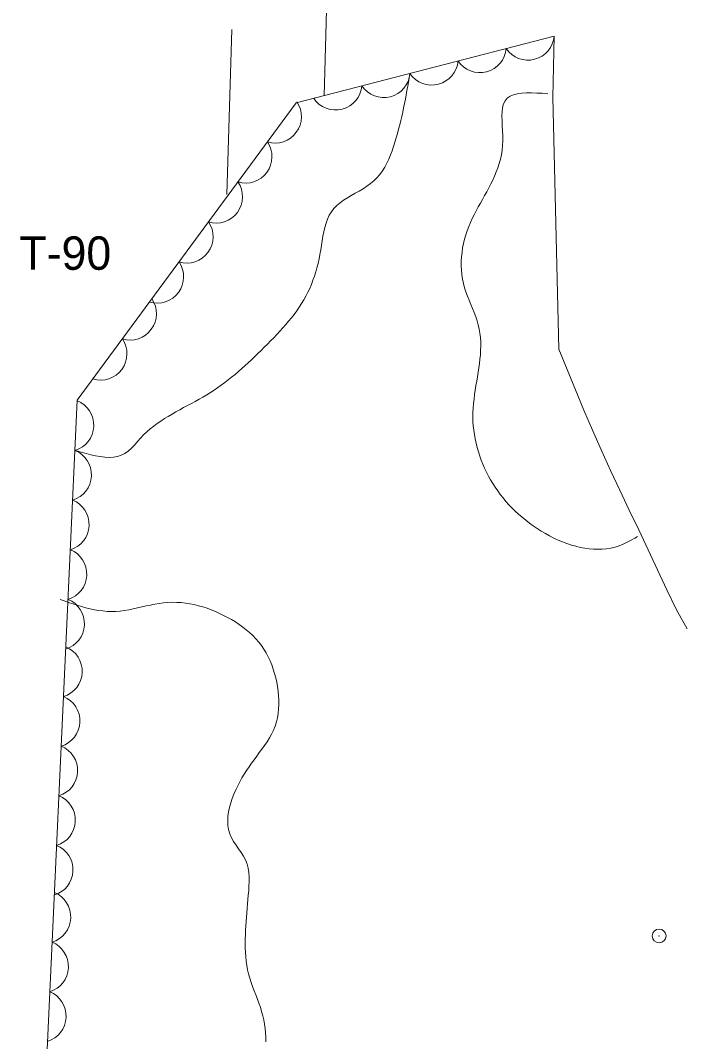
# Model space of a CAD drawing. Units: millimetres, scale not verified. Extents: x 13490 to 141534, y 7000 to 96571.
# Drawn here: x 55149 to 61164, y 54090 to 63377 of the extents above; entities that cross this region are included whole.
import ezdxf
from ezdxf.enums import TextEntityAlignment as Align

# ---------------------------------------------------------------- set-up
doc = ezdxf.new("R2010")
doc.units = ezdxf.units.MM
doc.header["$LTSCALE"] = 250
doc.header["$PDMODE"] = 32
doc.header["$PDSIZE"] = 125
doc.linetypes.add('DASHED_SPACED', pattern=[12, 6, -6])
doc.layers.add('0平面図-0通り芯', color=6, linetype='Continuous', lineweight=13)
doc.styles.add('MS-ゴシック-5.0-1.0', font='')
doc.styles.get('MS-ゴシック-5.0-1.0').set_extended_font_data('MS-ゴシック-5.0-1.0')

msp = doc.modelspace()

# ---------------------------------------------------------------- linework, layer by layer
at = {"layer": '0平面図-0通り芯', "color": 3, "linetype": 'DASHED_SPACED'}
for p, q in [((57028.1, 61794.7), (57222, 68285)), ((57911.4, 62692.1), (58076.9, 68232.6))]:
    msp.add_line(p, q, dxfattribs=at)
at = {"layer": '0平面図-0通り芯'}
for p, q in [((57657.3, 62626.3), (60006.1, 63234.8)), ((57657.3, 62626.3), (60006.1, 63234.8)), ((60006.1, 63234.8), (59994.4, 62675.8)), ((60006.1, 63234.8), (59994.4, 62675.8)), ((55667.1, 59923.2), (57657.3, 62626.3)), ((55667.1, 59923.2), (57657.3, 62626.3)), ((57657.3, 62626.3), (57655.9, 62624.3)), ((57657.3, 62626.3), (57655.9, 62624.3)), ((59994.4, 62675.8), (60046.9, 60388.1)), ((59994.4, 62675.8), (60046.9, 60388.1)), ((60046.9, 60388.1), (60122.8, 60202.8)), ((60122.8, 60202.8), (60199, 60017.7)), ((60199, 60017.7), (60276.3, 59833.1)), ((55385.1, 53882.7), (55667.1, 59923.2)), ((55385.1, 53882.7), (55667.1, 59923.2)), ((60276.3, 59833.1), (60354.9, 59649.3)), ((60354.9, 59649.3), (60435.3, 59466.4)), ((60435.3, 59466.4), (60518, 59284.7)), ((60518, 59284.7), (60602.9, 59104)), ((60602.9, 59104), (60689, 58923.9)), ((60689, 58923.9), (60775.6, 58743.6)), ((60775.6, 58743.6), (60861.7, 58562.7)), ((60861.7, 58562.7), (60946.4, 58380.5)), ((60946.4, 58380.5), (61030.8, 58197.9)), ((61030.8, 58197.9), (61119.1, 58017.8)), ((61119.1, 58017.8), (61215.6, 57843.5))]:
    msp.add_line(p, q, dxfattribs=at)
at = {"layer": '0平面図-0通り芯', "color": 3}
for p, q in [((58693.7, 62894.8), (58686.9, 62855.8)), ((58680.1, 62816.8), (58673.1, 62777.8)), ((58686.9, 62855.8), (58680.1, 62816.8)), ((58658.9, 62699.7), (58651.5, 62660.7)), ((58666.1, 62738.8), (58658.9, 62699.7)), ((58673.1, 62777.8), (58666.1, 62738.8)), ((59604.1, 62687.7), (59578.3, 62669.7)), ((59635.2, 62700.9), (59604.1, 62687.7)), ((59670.9, 62710), (59635.2, 62700.9)), ((59710.7, 62715.4), (59670.9, 62710)), ((59753.8, 62718), (59710.7, 62715.4)), ((59799.6, 62718.1), (59753.8, 62718)), ((59847.3, 62716.6), (59799.6, 62718.1)), ((59896.4, 62713.8), (59847.3, 62716.6)), ((59946.2, 62710.3), (59896.4, 62713.8)), ((58643.8, 62621.6), (58635.9, 62582.6)), ((58651.5, 62660.7), (58643.8, 62621.6)), ((59544.7, 62617.8), (59535.9, 62584.5)), ((59558.5, 62646.5), (59544.7, 62617.8)), ((59578.3, 62669.7), (59558.5, 62646.5)), ((58618.9, 62504.4), (58609.8, 62465.3)), ((58627.6, 62543.5), (58618.9, 62504.4)), ((58635.9, 62582.6), (58627.6, 62543.5)), ((59531.4, 62547.2), (59530, 62506.7)), ((59530, 62506.7), (59530.9, 62463.8)), ((59535.9, 62584.5), (59531.4, 62547.2)), ((58600.2, 62426.2), (58590.2, 62387.1)), ((58609.8, 62465.3), (58600.2, 62426.2)), ((59530.9, 62463.8), (59533.2, 62419.2)), ((59533.2, 62419.2), (59535.7, 62373.6)), ((58579.6, 62347.9), (58568.4, 62308.7)), ((58590.2, 62387.1), (58579.6, 62347.9)), ((59535.7, 62373.6), (59537.7, 62327.8)), ((59537.7, 62327.8), (59538.1, 62282.6)), ((58544, 62230.4), (58530.5, 62191.5)), ((58556.5, 62269.5), (58544, 62230.4)), ((58568.4, 62308.7), (58556.5, 62269.5)), ((59536.2, 62238.5), (59531.7, 62195.8)), ((59538.1, 62282.6), (59536.2, 62238.5)), ((58516, 62153), (58500, 62115.4)), ((58530.5, 62191.5), (58516, 62153)), ((59525, 62154.3), (59516.1, 62113.9)), ((59531.7, 62195.8), (59525, 62154.3)), ((58463.4, 62043.2), (58442.3, 62009.2)), ((58482.6, 62078.7), (58463.4, 62043.2)), ((58500, 62115.4), (58482.6, 62078.7)), ((59492.8, 62036.1), (59478.7, 61998.5)), ((59505.3, 62074.5), (59492.8, 62036.1)), ((59516.1, 62113.9), (59505.3, 62074.5)), ((58393.3, 61946.7), (58365, 61918.6)), ((58419, 61977), (58393.3, 61946.7)), ((58442.3, 62009.2), (58419, 61977)), ((59463.3, 61961.6), (59446.8, 61925.3)), ((59478.7, 61998.5), (59463.3, 61961.6)), ((58301.1, 61869.1), (58266.4, 61846.7)), ((58334.1, 61892.9), (58301.1, 61869.1)), ((58365, 61918.6), (58334.1, 61892.9)), ((59410.9, 61854.2), (59392, 61819.2)), ((59429.2, 61889.6), (59410.9, 61854.2)), ((59446.8, 61925.3), (59429.2, 61889.6)), ((58123.6, 61763.2), (58089.6, 61741.4)), ((58158.8, 61784.1), (58123.6, 61763.2)), ((58194.7, 61804.7), (58158.8, 61784.1)), ((58230.8, 61825.4), (58194.7, 61804.7)), ((58266.4, 61846.7), (58230.8, 61825.4)), ((59372.8, 61784.4), (59353.3, 61749.7)), ((59392, 61819.2), (59372.8, 61784.4)), ((58001.3, 61666.8), (57978.2, 61637.2)), ((58027.9, 61693.7), (58001.3, 61666.8)), ((58057.5, 61718.4), (58027.9, 61693.7)), ((58089.6, 61741.4), (58057.5, 61718.4)), ((59314.6, 61680.3), (59295.6, 61645.3)), ((59333.8, 61715), (59314.6, 61680.3)), ((59353.3, 61749.7), (59333.8, 61715)), ((57958.9, 61605), (57942.9, 61570.3)), ((57978.2, 61637.2), (57958.9, 61605)), ((59259.7, 61574.5), (59243.1, 61538.4)), ((59277.3, 61610.1), (59259.7, 61574.5)), ((59295.6, 61645.3), (59277.3, 61610.1)), ((57918.6, 61495.1), (57909.5, 61455.3)), ((57929.6, 61533.6), (57918.6, 61495.1)), ((57942.9, 61570.3), (57929.6, 61533.6)), ((59227.6, 61501.7), (59213.5, 61464.3)), ((59243.1, 61538.4), (59227.6, 61501.7)), ((57901.7, 61414.5), (57894.7, 61373)), ((57909.5, 61455.3), (57901.7, 61414.5)), ((59189.8, 61387.3), (59180.4, 61347.9)), ((59200.8, 61426.2), (59189.8, 61387.3)), ((59213.5, 61464.3), (59200.8, 61426.2)), ((57888.2, 61331.2), (57881.5, 61289.6)), ((57894.7, 61373), (57888.2, 61331.2)), ((59172.8, 61307.9), (59166.9, 61267.7)), ((59180.4, 61347.9), (59172.8, 61307.9)), ((57866.1, 61207.6), (57857.1, 61167.5)), ((57874.2, 61248.3), (57866.1, 61207.6)), ((57881.5, 61289.6), (57874.2, 61248.3)), ((59162.9, 61227.1), (59160.7, 61186.5)), ((59166.9, 61267.7), (59162.9, 61227.1)), ((57847.1, 61128), (57836.1, 61089.2)), ((57857.1, 61167.5), (57847.1, 61128)), ((59160.7, 61186.5), (59160.5, 61145.8)), ((59160.5, 61145.8), (59162.2, 61105.2)), ((57824.1, 61050.9), (57811, 61013.3)), ((57836.1, 61089.2), (57824.1, 61050.9)), ((59162.2, 61105.2), (59166.1, 61064.8)), ((59166.1, 61064.8), (59172, 61024.7)), ((59172, 61024.7), (59180.1, 60985.1)), ((57781.4, 60940.1), (57764.8, 60904.4)), ((57796.8, 60976.4), (57781.4, 60940.1)), ((57811, 61013.3), (57796.8, 60976.4)), ((59180.1, 60985.1), (59190.3, 60946.1)), ((59190.3, 60946.1), (59202.6, 60907.5)), ((57727.8, 60835), (57707.4, 60801.3)), ((57747, 60869.3), (57727.8, 60835)), ((57764.8, 60904.4), (57747, 60869.3)), ((59202.6, 60907.5), (59216.3, 60869.4)), ((59216.3, 60869.4), (59231.1, 60831.7)), ((59231.1, 60831.7), (59246.5, 60794.3)), ((57663.2, 60735.6), (57639.5, 60703.6)), ((57685.8, 60768.1), (57663.2, 60735.6)), ((57707.4, 60801.3), (57685.8, 60768.1)), ((59246.5, 60794.3), (59261.9, 60757)), ((59261.9, 60757), (59277, 60719.8)), ((57615, 60672), (57589.6, 60640.9)), ((57639.5, 60703.6), (57615, 60672)), ((59277, 60719.8), (59291.2, 60682.6)), ((59291.2, 60682.6), (59304.1, 60645.3)), ((59304.1, 60645.3), (59315.2, 60607.8)), ((57509.5, 60550), (57481.8, 60520.4)), ((57536.8, 60580), (57509.5, 60550)), ((57563.5, 60610.2), (57536.8, 60580)), ((57589.6, 60640.9), (57563.5, 60610.2)), ((59315.2, 60607.8), (59324, 60569.9)), ((59324, 60569.9), (59330.5, 60531.8)), ((57425.3, 60461.9), (57396.7, 60433)), ((57453.7, 60491), (57425.3, 60461.9)), ((57481.8, 60520.4), (57453.7, 60491)), ((59330.5, 60531.8), (59334.8, 60493.3)), ((59334.8, 60493.3), (59337, 60454.6)), ((57339.2, 60375.8), (57310.3, 60347.5)), ((57368, 60404.3), (57339.2, 60375.8)), ((57396.7, 60433), (57368, 60404.3)), ((59336.3, 60376.2), (59333.8, 60336.7)), ((59337.4, 60415.5), (59336.3, 60376.2)), ((59337, 60454.6), (59337.4, 60415.5)), ((57252, 60291.6), (57222.5, 60264.2)), ((57281.2, 60319.4), (57252, 60291.6)), ((57310.3, 60347.5), (57281.2, 60319.4)), ((59330, 60297), (59325.3, 60257)), ((59333.8, 60336.7), (59330, 60297)), ((57132.7, 60184.1), (57102.2, 60158.2)), ((57162.9, 60210.3), (57132.7, 60184.1)), ((57192.9, 60237.1), (57162.9, 60210.3)), ((57222.5, 60264.2), (57192.9, 60237.1)), ((59319.8, 60216.9), (59313.7, 60176.7)), ((59325.3, 60257), (59319.8, 60216.9)), ((57040.1, 60108.1), (57008.5, 60083.8)), ((57071.3, 60132.9), (57040.1, 60108.1)), ((57102.2, 60158.2), (57071.3, 60132.9)), ((59300.6, 60095.8), (59294, 60055.3)), ((59307.2, 60136.3), (59300.6, 60095.8)), ((59313.7, 60176.7), (59307.2, 60136.3)), ((56877.8, 59993.1), (56843.9, 59972.2)), ((56911.2, 60014.8), (56877.8, 59993.1)), ((56944.1, 60037.2), (56911.2, 60014.8)), ((56976.5, 60060.2), (56944.1, 60037.2)), ((57008.5, 60083.8), (56976.5, 60060.2)), ((59287.6, 60014.7), (59281.7, 59974)), ((59294, 60055.3), (59287.6, 60014.7)), ((56740, 59912.7), (56704.8, 59893.5)), ((56774.9, 59932.1), (56740, 59912.7)), ((56809.6, 59951.9), (56774.9, 59932.1)), ((56843.9, 59972.2), (56809.6, 59951.9)), ((59276.4, 59933.3), (59272, 59892.6)), ((59281.7, 59974), (59276.4, 59933.3)), ((56564.1, 59816.6), (56529.3, 59796.7)), ((56599.1, 59836.1), (56564.1, 59816.6)), ((56634.3, 59855.3), (56599.1, 59836.1)), ((56669.6, 59874.4), (56634.3, 59855.3)), ((56704.8, 59893.5), (56669.6, 59874.4)), ((59266.5, 59811.3), (59265.8, 59770.8)), ((59268.6, 59852), (59266.5, 59811.3)), ((59272, 59892.6), (59268.6, 59852)), ((56427.3, 59733.1), (56394.4, 59710.2)), ((56460.9, 59755.1), (56427.3, 59733.1)), ((56494.9, 59776.2), (56460.9, 59755.1)), ((56529.3, 59796.7), (56494.9, 59776.2)), ((59265.8, 59770.8), (59266.8, 59730.3)), ((59266.8, 59730.3), (59269.3, 59690)), ((56300.1, 59634.7), (56270.4, 59606.8)), ((56330.7, 59661.1), (56300.1, 59634.7)), ((56362.2, 59686.3), (56330.7, 59661.1)), ((56394.4, 59710.2), (56362.2, 59686.3)), ((59269.3, 59690), (59273.4, 59649.9)), ((59273.4, 59649.9), (59279.1, 59610)), ((56214.1, 59546.4), (56186.7, 59515.5)), ((56241.8, 59577.2), (56214.1, 59546.4)), ((56270.4, 59606.8), (56241.8, 59577.2)), ((59279.1, 59610), (59286.2, 59570.3)), ((59286.2, 59570.3), (59294.7, 59531)), ((59294.7, 59531), (59304.5, 59492)), ((55658.7, 59462.7), (55645.8, 59466.5)), ((55703, 59449.8), (55658.7, 59462.7)), ((55747.1, 59437.6), (55703, 59449.8)), ((55790.7, 59426.4), (55747.1, 59437.6)), ((56099.4, 59438.6), (56066.6, 59422.6)), ((56130.1, 59460.1), (56099.4, 59438.6)), ((56158.9, 59486.2), (56130.1, 59460.1)), ((56186.7, 59515.5), (56158.9, 59486.2)), ((59304.5, 59492), (59315.6, 59453.5)), ((59315.6, 59453.5), (59328, 59415.3)), ((55833.6, 59417), (55790.7, 59426.4)), ((55875.8, 59409.7), (55833.6, 59417)), ((55916.8, 59405), (55875.8, 59409.7)), ((55956.6, 59403.4), (55916.8, 59405)), ((55995, 59405.6), (55956.6, 59403.4)), ((56031.7, 59411.7), (55995, 59405.6)), ((56066.6, 59422.6), (56031.7, 59411.7)), ((59328, 59415.3), (59341.6, 59377.8)), ((59341.6, 59377.8), (59356.4, 59340.7)), ((59356.4, 59340.7), (59372.3, 59304.2)), ((59372.3, 59304.2), (59389.3, 59268.3)), ((59389.3, 59268.3), (59407.4, 59233)), ((59407.4, 59233), (59426.7, 59198.3)), ((59426.7, 59198.3), (59447.1, 59164.2)), ((59447.1, 59164.2), (59468.6, 59130.7)), ((59468.6, 59130.7), (59491.3, 59097.8)), ((59491.3, 59097.8), (59515.1, 59065.6)), ((59515.1, 59065.6), (59540, 59034)), ((59540, 59034), (59566.1, 59003)), ((59566.1, 59003), (59593.2, 58972.7)), ((59593.2, 58972.7), (59621.6, 58943.1)), ((59621.6, 58943.1), (59651.1, 58914.1)), ((59651.1, 58914.1), (59681.7, 58885.7)), ((59681.7, 58885.7), (59713.4, 58858.2)), ((59713.4, 58858.2), (59746.3, 58831.2)), ((59746.3, 58831.2), (59780.3, 58805.1)), ((59780.3, 58805.1), (59815.3, 58779.7)), ((59815.3, 58779.7), (59851.2, 58755.4)), ((59851.2, 58755.4), (59887.9, 58732)), ((59887.9, 58732), (59925.4, 58709.8)), ((59925.4, 58709.8), (59963.6, 58688.8)), ((59963.6, 58688.8), (60002.3, 58669.2)), ((60002.3, 58669.2), (60041.6, 58651)), ((60041.6, 58651), (60081.3, 58634.3)), ((60081.3, 58634.3), (60121.3, 58619.2)), ((60121.3, 58619.2), (60161.5, 58605.8)), ((60161.5, 58605.8), (60201.9, 58594.3)), ((60596.4, 58599.6), (60633.1, 58614.2)), ((60633.1, 58614.2), (60669.1, 58631.1)), ((60669.1, 58631.1), (60704.7, 58649.7)), ((60704.7, 58649.7), (60740, 58669.4)), ((60740, 58669.4), (60762.7, 58682.3)), ((60201.9, 58594.3), (60242.4, 58584.7)), ((60242.4, 58584.7), (60282.9, 58577)), ((60282.9, 58577), (60323.3, 58571.5)), ((60323.3, 58571.5), (60363.5, 58568.1)), ((60363.5, 58568.1), (60403.5, 58567.1)), ((60403.5, 58567.1), (60443.1, 58568.4)), ((60443.1, 58568.4), (60482.3, 58572.2)), ((60482.3, 58572.2), (60521, 58578.6)), ((60521, 58578.6), (60559, 58587.7)), ((60559, 58587.7), (60596.4, 58599.6)), ((55509.9, 58110.8), (55548.9, 58097.2)), ((55548.9, 58097.2), (55587.9, 58083.8)), ((55587.9, 58083.8), (55626.9, 58070.7)), ((55626.9, 58070.7), (55665.9, 58058.3)), ((55665.9, 58058.3), (55704.9, 58046.6)), ((55704.9, 58046.6), (55744, 58035.8)), ((56213.9, 58033.8), (56253.3, 58042.6)), ((56253.3, 58042.6), (56292.8, 58051.4)), ((56292.8, 58051.4), (56332.3, 58060)), ((56332.3, 58060), (56371.9, 58067.8)), ((56371.9, 58067.8), (56411.6, 58074.6)), ((56411.6, 58074.6), (56451.4, 58080)), ((56451.4, 58080), (56491.2, 58083.6)), ((56491.2, 58083.6), (56531.2, 58085.2)), ((56531.2, 58085.2), (56571.1, 58084.7)), ((56571.1, 58084.7), (56611.1, 58082.2)), ((56611.1, 58082.2), (56650.9, 58077.9)), ((56650.9, 58077.9), (56690.7, 58071.8)), ((56690.7, 58071.8), (56730.3, 58063.8)), ((56730.3, 58063.8), (56769.7, 58054.3)), ((56769.7, 58054.3), (56808.8, 58043.2)), ((56808.8, 58043.2), (56847.5, 58030.5)), ((55744, 58035.8), (55783, 58026.2)), ((55783, 58026.2), (55822.1, 58017.9)), ((55822.1, 58017.9), (55861.1, 58011.1)), ((55861.1, 58011.1), (55900.2, 58006)), ((55900.2, 58006), (55939.3, 58002.8)), ((55939.3, 58002.8), (55978.4, 58001.6)), ((55978.4, 58001.6), (56017.6, 58002.7)), ((56017.6, 58002.7), (56056.8, 58005.9)), ((56056.8, 58005.9), (56096, 58011.1)), ((56096, 58011.1), (56135.3, 58017.6)), ((56135.3, 58017.6), (56174.6, 58025.3)), ((56174.6, 58025.3), (56213.9, 58033.8)), ((56847.5, 58030.5), (56885.9, 58016.4)), ((56885.9, 58016.4), (56923.8, 58001)), ((56923.8, 58001), (56961.2, 57984.2)), ((56961.2, 57984.2), (56998.1, 57966.3)), ((56998.1, 57966.3), (57034.4, 57947.3)), ((57034.4, 57947.3), (57070.1, 57927.1)), ((57070.1, 57927.1), (57105, 57905.9)), ((57105, 57905.9), (57138.9, 57883.5)), ((57138.9, 57883.5), (57171.9, 57859.9)), ((57171.9, 57859.9), (57203.7, 57835.2)), ((57203.7, 57835.2), (57234.3, 57809.1)), ((57234.3, 57809.1), (57263.5, 57781.8)), ((57263.5, 57781.8), (57291.2, 57753.2)), ((57291.2, 57753.2), (57317.2, 57723.1)), ((57317.2, 57723.1), (57341.5, 57691.7)), ((57341.5, 57691.7), (57364, 57658.8)), ((57364, 57658.8), (57384.7, 57624.6)), ((57384.7, 57624.6), (57403.6, 57589.3)), ((57403.6, 57589.3), (57420.7, 57552.8)), ((57420.7, 57552.8), (57436.1, 57515.5)), ((57436.1, 57515.5), (57449.8, 57477.3)), ((57449.8, 57477.3), (57461.8, 57438.4)), ((57461.8, 57438.4), (57472.1, 57398.8)), ((57472.1, 57398.8), (57480.8, 57358.8)), ((57480.8, 57358.8), (57487.8, 57318.4)), ((57487.8, 57318.4), (57493.2, 57277.7)), ((57493.2, 57277.7), (57497, 57236.8)), ((57497, 57236.8), (57499.2, 57195.9)), ((57497.8, 57114.7), (57493.9, 57074.6)), ((57499.5, 57155.2), (57497.8, 57114.7)), ((57499.2, 57195.9), (57499.5, 57155.2)), ((57487.5, 57035.2), (57478.4, 56996.6)), ((57493.9, 57074.6), (57487.5, 57035.2)), ((57466.4, 56958.9), (57451.5, 56922.2)), ((57478.4, 56996.6), (57466.4, 56958.9)), ((57414.3, 56851.6), (57393, 56817.4)), ((57434, 56886.5), (57414.3, 56851.6)), ((57451.5, 56922.2), (57434, 56886.5)), ((57346.9, 56750.8), (57323, 56718.1)), ((57370.3, 56783.8), (57346.9, 56750.8)), ((57393, 56817.4), (57370.3, 56783.8)), ((57275.5, 56653.6), (57252.3, 56621.4)), ((57299.1, 56685.8), (57275.5, 56653.6)), ((57323, 56718.1), (57299.1, 56685.8)), ((57229.6, 56589.1), (57207.4, 56556.2)), ((57252.3, 56621.4), (57229.6, 56589.1)), ((57165.2, 56488.7), (57145.2, 56453.6)), ((57185.9, 56522.9), (57165.2, 56488.7)), ((57207.4, 56556.2), (57185.9, 56522.9)), ((57108.1, 56379.8), (57091.2, 56340.9)), ((57126.1, 56417.4), (57108.1, 56379.8)), ((57145.2, 56453.6), (57126.1, 56417.4)), ((57075.8, 56301), (57062.5, 56260.4)), ((57091.2, 56340.9), (57075.8, 56301)), ((57051.3, 56219.3), (57042.9, 56178.1)), ((57062.5, 56260.4), (57051.3, 56219.3)), ((57037.5, 56137.1), (57035.4, 56096.5)), ((57035.4, 56096.5), (57037.2, 56056.6)), ((57042.9, 56178.1), (57037.5, 56137.1)), ((57037.2, 56056.6), (57043.2, 56017.8)), ((57043.2, 56017.8), (57053.6, 55980.3)), ((57053.6, 55980.3), (57068.9, 55944.4)), ((57068.9, 55944.4), (57088.5, 55910.1)), ((57088.5, 55910.1), (57111, 55876.7)), ((57111, 55876.7), (57134.7, 55843.7)), ((57134.7, 55843.7), (57158.2, 55810.5)), ((57158.2, 55810.5), (57179.8, 55776.7)), ((57179.8, 55776.7), (57198, 55741.5)), ((57198, 55741.5), (57211.7, 55704.7)), ((57211.7, 55704.7), (57221.1, 55666.4)), ((57221.1, 55666.4), (57226.8, 55626.9)), ((57226.8, 55626.9), (57229.6, 55586.6)), ((57230, 55545.6), (57228.6, 55504.3)), ((57229.6, 55586.6), (57230, 55545.6)), ((57226, 55463.1), (57222.9, 55422.2)), ((57228.6, 55504.3), (57226, 55463.1)), ((57219.6, 55381.7), (57216.1, 55341.6)), ((57222.9, 55422.2), (57219.6, 55381.7)), ((57209.3, 55262), (57206, 55222.4)), ((57212.7, 55301.7), (57209.3, 55262)), ((57216.1, 55341.6), (57212.7, 55301.7)), ((57203, 55182.9), (57200.3, 55143.3)), ((57206, 55222.4), (57203, 55182.9)), ((57198, 55103.6), (57196.3, 55063.7)), ((57200.3, 55143.3), (57198, 55103.6)), ((57195.1, 55023.6), (57194.8, 54983.4)), ((57194.8, 54983.4), (57195.3, 54943.1)), ((57196.3, 55063.7), (57195.1, 55023.6)), ((57195.3, 54943.1), (57196.8, 54902.9)), ((57196.8, 54902.9), (57199.6, 54862.8)), ((57199.6, 54862.8), (57203.8, 54822.8)), ((57203.8, 54822.8), (57209.4, 54783.1)), ((57209.4, 54783.1), (57216.6, 54743.7)), ((57216.6, 54743.7), (57225.6, 54704.7)), ((57225.6, 54704.7), (57236.4, 54666.2)), ((57236.4, 54666.2), (57248.6, 54628)), ((57248.6, 54628), (57262, 54590)), ((57262, 54590), (57276.1, 54552.3)), ((57276.1, 54552.3), (57290.5, 54514.7)), ((57290.5, 54514.7), (57304.9, 54477.2)), ((57304.9, 54477.2), (57319, 54439.6)), ((57319, 54439.6), (57332.2, 54401.9)), ((57332.2, 54401.9), (57344.2, 54363.9)), ((57344.2, 54363.9), (57354.8, 54325.7)), ((57354.8, 54325.7), (57363.4, 54287.1)), ((57363.4, 54287.1), (57370, 54248.2)), ((57370, 54248.2), (57374.9, 54208.8)), ((57374.9, 54208.8), (57378.5, 54169.2)), ((57378.5, 54169.2), (57381, 54129.3)), ((57381, 54129.3), (57382.9, 54089.1))]:
    msp.add_line(p, q, dxfattribs=at)
at = {"layer": '0平面図-0通り芯', "color": 4}
for centre, start, end in [((59767.2, 63255.6), 213.99628, 355.05389), ((59329.7, 63142.2), 213.99628, 355.05389), ((58892.1, 63028.9), 213.99628, 355.05389), ((58454.6, 62915.5), 213.99628, 355.05389), ((58017, 62802.1), 213.99628, 355.05389), ((57466.1, 62501.5), 253.1084, 34.16599), ((57198.1, 62137.5), 253.1084, 34.16599), ((56930.1, 61773.6), 253.1084, 34.16599), ((56662.2, 61409.6), 253.1084, 34.16599), ((56394.2, 61045.6), 253.1084, 34.16599), ((56146.9, 60709.8), 253.1084, 34.16599), ((55878.9, 60345.8), 253.1084, 34.16599), ((55576.4, 59695.7), 286.7977, 67.85532), ((55555.3, 59244.2), 286.7977, 67.85532), ((55534.2, 58792.7), 286.7977, 67.85532), ((55513.2, 58341.2), 286.7977, 67.85532), ((55492.1, 57889.7), 286.7977, 67.85532), ((55471.9, 57457.7), 286.7977, 67.85532), ((55450.8, 57006.2), 286.7977, 67.85532), ((55429.7, 56554.7), 286.7977, 67.85532), ((55408.7, 56103.2), 286.7977, 67.85532), ((55387.6, 55651.7), 286.7977, 67.85532), ((55367.6, 55223.8), 286.7977, 67.85532), ((55346.5, 54772.3), 286.7977, 67.85532), ((55325.4, 54320.8), 286.7977, 67.85532)]:
    msp.add_arc(centre, 240, start, end, dxfattribs=at)
at = {"layer": '0平面図-0通り芯', "color": 7}
msp.add_point((60960.3, 55050.3), dxfattribs=at)

# ---------------------------------------------------------------- texts
at = {"layer": '0平面図-0通り芯', "color": 4, "style": 'MS-ゴシック-5.0-1.0'}
msp.add_text('T-90', height=303.8, dxfattribs=at).set_placement((55140.3, 61017.6), align=Align.BOTTOM_LEFT)

doc.saveas('drawing.dxf')
